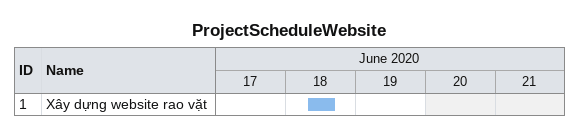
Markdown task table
ProjectScheduleWebsite

| ID | Task | Start | Finish |
|---|---|---|---|
| 1 | Xây dựng website rao vặt | 2020-06-18 | 2020-06-18 |
